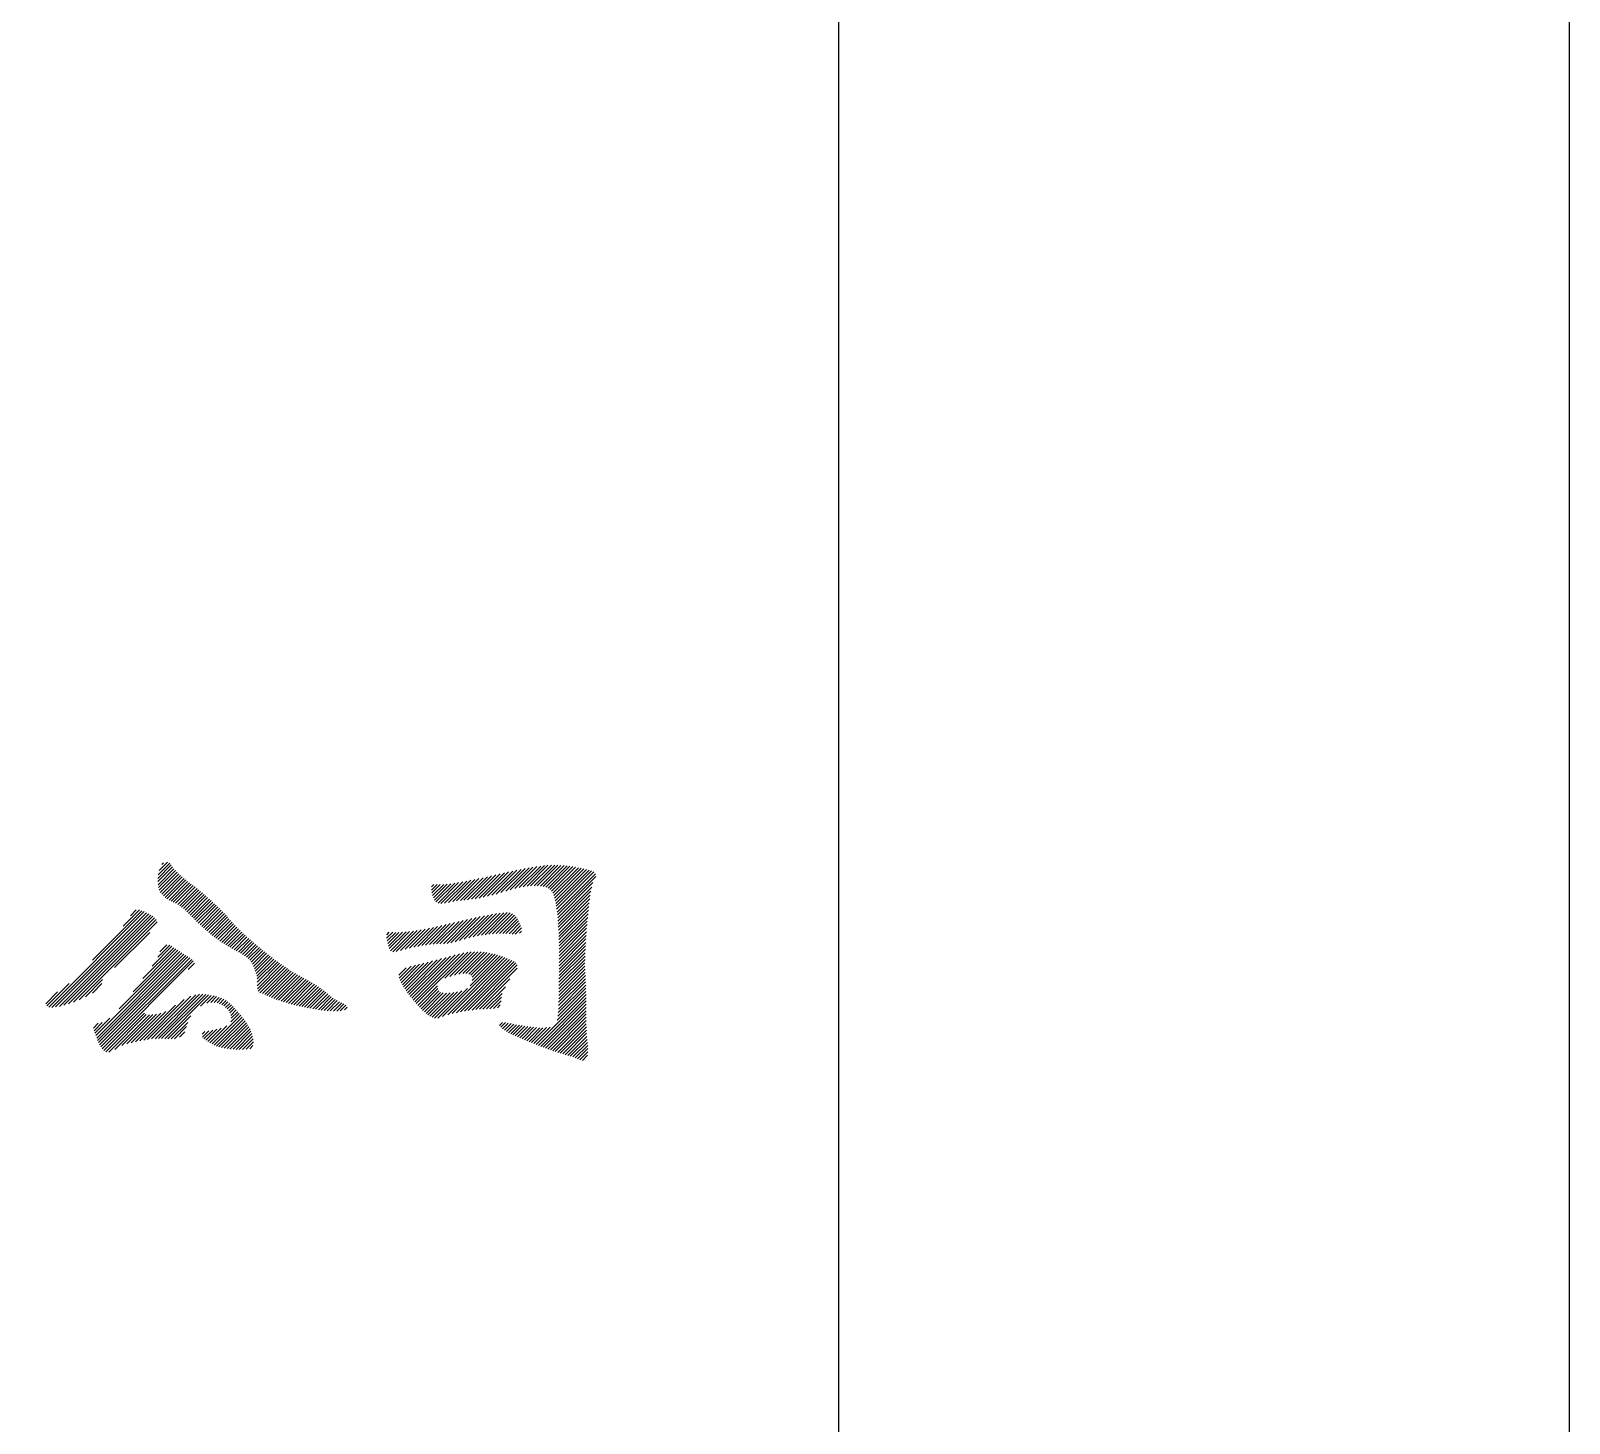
# Model space of a CAD drawing. Extents: x 628064 to 789462, y -248497 to 145317.
# Drawn here: x 739899 to 742006, y 50848 to 52754 of the extents above; entities that cross this region are included whole.
import ezdxf

# ---------------------------------------------------------------- set-up
doc = ezdxf.new("R2010")
doc.units = 0
doc.header["$LTSCALE"] = 100
doc.layers.add('PUB_TITLE', color=4, linetype='Continuous')
doc.layers.add('图框', color=254, linetype='Continuous')

msp = doc.modelspace()

# ---------------------------------------------------------------- linework, layer by layer
at = {"layer": 'PUB_TITLE'}
for points in [[(657905.8, -4740.1), (657905.8, 54659.9), (742005.8, 54659.9), (742005.8, -4740.1)], [(660405.8, -3740.1), (741005.8, -3740.1), (741005.8, 53659.9), (660405.8, 53659.9)]]:
    msp.add_lwpolyline(points, close=True, dxfattribs=at)
at = {"layer": '图框', "color": 0}
for p, q in [((740073.1, 51593.8), (740091.5, 51612.2)), ((740073.1, 51589.3), (740093.2, 51609.4)), ((740073.4, 51585.1), (740095.1, 51606.8)), ((740073.6, 51598.7), (740089.3, 51614.5)), ((740073.9, 51581.1), (740097.2, 51604.4)), ((740074.8, 51604.4), (740086.4, 51616)), ((740074.8, 51577.6), (740099.5, 51602.2)), ((740076.3, 51574.6), (740101.8, 51600.1)), ((740078.3, 51572), (740104.2, 51597.9)), ((740078.5, 51612.7), (740080.8, 51615)), ((740080.6, 51569.8), (740106.5, 51595.8)), ((740492.3, 51564), (740524.3, 51596)), ((740497.3, 51564.5), (740530.1, 51597.3)), ((740502.4, 51565.1), (740535.9, 51598.6)), ((740507.7, 51565.9), (740541.8, 51600)), ((740513.1, 51566.8), (740547.6, 51601.3)), ((740518.7, 51567.9), (740553.3, 51602.6)), ((740524.4, 51569.2), (740559.1, 51603.8)), ((740530.4, 51570.6), (740564.8, 51605)), ((740536.5, 51572.3), (740570.4, 51606.1)), ((740542.9, 51574.2), (740575.9, 51607.2)), ((740549.4, 51576.1), (740581.4, 51608.2)), ((740555.7, 51578), (740586.8, 51609.1)), ((740561.9, 51579.7), (740592.2, 51610)), ((740567.9, 51581.2), (740597.4, 51610.7)), ((740573.5, 51582.3), (740602.4, 51611.3)), ((740578.7, 51583), (740607.3, 51611.7)), ((740583.5, 51583.4), (740612, 51611.9)), ((740588.2, 51583.5), (740616.5, 51611.8)), ((740592.7, 51583.5), (740620.8, 51611.7)), ((740596.9, 51583.3), (740625.1, 51611.5)), ((740600.8, 51582.7), (740629.3, 51611.2)), ((740604.3, 51581.7), (740633.4, 51610.8)), ((740607.4, 51580.3), (740637.4, 51610.3)), ((740610, 51578.4), (740641.4, 51609.8)), ((740612.1, 51576.1), (740645.2, 51609.1)), ((740613.8, 51573.3), (740649, 51608.4)), ((740615.2, 51570.1), (740652.7, 51607.6)), ((740616.2, 51566.7), (740656.3, 51606.8)), ((740617.2, 51563.1), (740659.9, 51605.9)), ((740617.9, 51559.4), (740663.5, 51605)), ((740618.6, 51555.6), (740667, 51603.9)), ((740619.2, 51551.7), (740670.1, 51602.5)), ((740619.7, 51547.7), (740672.3, 51600.2)), ((740620.2, 51543.7), (740672.7, 51596.2)), ((740083, 51567.7), (740108.9, 51593.7)), ((740085.6, 51565.9), (740111.4, 51591.6)), ((740088.4, 51564.1), (740113.8, 51589.6)), ((740091.2, 51562.5), (740116.3, 51587.6)), ((740094.2, 51561), (740118.9, 51585.7)), ((740097.2, 51559.6), (740121.5, 51583.8)), ((740100.3, 51558.1), (740124.1, 51582)), ((740103.1, 51556.4), (740126.7, 51580)), ((740105.6, 51554.5), (740129.2, 51578)), ((740108.1, 51552.4), (740131.7, 51576)), ((740447.6, 51582.1), (740450.9, 51585.5)), ((740447.7, 51577.7), (740455.6, 51585.6)), ((740448.4, 51573.9), (740459.9, 51585.4)), ((740449.3, 51570.4), (740464.5, 51585.5)), ((740450.4, 51567), (740469.4, 51585.9)), ((740451.9, 51563.9), (740474.5, 51586.5)), ((740453.9, 51561.5), (740479.7, 51587.3)), ((740456.8, 51559.9), (740485, 51588.1)), ((740460.7, 51559.3), (740490.5, 51589.1)), ((740465.8, 51559.9), (740496, 51590.1)), ((740471.2, 51560.8), (740501.6, 51591.2)), ((740476.8, 51562), (740507.2, 51592.3)), ((740482.2, 51562.9), (740512.8, 51593.5)), ((740487.4, 51563.6), (740518.6, 51594.7)), ((740620.6, 51539.6), (740668.9, 51587.9)), ((740620.9, 51535.4), (740667.2, 51581.7)), ((740621.2, 51531.2), (740666.1, 51576.1)), ((740110.4, 51550.3), (740134.1, 51574)), ((740112.7, 51548.1), (740136.5, 51571.9)), ((740114.9, 51545.8), (740138.9, 51569.8)), ((740117.2, 51543.6), (740141.2, 51567.6)), ((740119.4, 51541.3), (740143.6, 51565.5)), ((740121.7, 51539.1), (740145.9, 51563.3)), ((740123.9, 51536.9), (740148.2, 51561.2)), ((740126.2, 51534.7), (740150.6, 51559)), ((740128.5, 51532.5), (740152.9, 51556.9)), ((740130.8, 51530.3), (740155.2, 51554.7)), ((740621.5, 51527), (740665.3, 51570.8)), ((740621.7, 51522.8), (740664.5, 51565.6)), ((740622, 51518.5), (740663.9, 51560.4)), ((740622.2, 51514.2), (740663.3, 51555.3)), ((739923.8, 51417.6), (740054.5, 51548.2)), ((739928, 51417.2), (740057.5, 51546.8)), ((739932.9, 51417.7), (740060.5, 51545.3)), ((739938.3, 51418.6), (740063.4, 51543.6)), ((739944.2, 51420), (740066.1, 51541.9)), ((739950.6, 51421.9), (740068.6, 51539.9)), ((739957.6, 51424.4), (740070.7, 51537.6)), ((739965.2, 51427.6), (740072.1, 51534.4)), ((739983.4, 51481.7), (740051.3, 51549.5)), ((740025.7, 51528.4), (740047.9, 51550.6)), ((740035.4, 51542.6), (740043.6, 51550.8)), ((740133.2, 51528.1), (740157.5, 51552.5)), ((740135.5, 51526), (740159.8, 51550.3)), ((740137.9, 51523.9), (740162, 51548)), ((740140.3, 51521.8), (740164.3, 51545.8)), ((740142.7, 51519.7), (740166.4, 51543.4)), ((740145.1, 51517.6), (740168.5, 51541)), ((740147.6, 51515.6), (740170.5, 51538.6)), ((740150.1, 51513.7), (740172.6, 51536.1)), ((740152.7, 51511.8), (740174.7, 51533.7)), ((740450, 51503.7), (740479.5, 51533.3)), ((740454.8, 51504), (740485.5, 51534.7)), ((740459.4, 51504.2), (740491.4, 51536.1)), ((740464.1, 51504.3), (740497.3, 51537.6)), ((740469.1, 51504.8), (740503.2, 51538.9)), ((740474.4, 51505.7), (740508.9, 51540.2)), ((740480.2, 51506.9), (740514.6, 51541.4)), ((740486.2, 51508.5), (740520.3, 51542.6)), ((740492.6, 51510.4), (740525.9, 51543.6)), ((740498.9, 51512.2), (740531.3, 51544.6)), ((740504.8, 51513.7), (740536.7, 51545.5)), ((740510.6, 51514.9), (740541.8, 51546.2)), ((740516.1, 51515.9), (740546.8, 51546.7)), ((740521.4, 51516.7), (740551.6, 51546.9)), ((740526.5, 51517.3), (740555.7, 51546.6)), ((740531.4, 51517.8), (740558.9, 51545.3)), ((740536.2, 51518.1), (740561.5, 51543.4)), ((740540.9, 51518.3), (740563.7, 51541.1)), ((740545.4, 51518.3), (740565.5, 51538.4)), ((740549.8, 51518.2), (740567.1, 51535.5)), ((740554, 51517.9), (740568.5, 51532.4)), ((740622.3, 51509.9), (740662.7, 51550.3)), ((740622.5, 51505.6), (740662.2, 51545.3)), ((740622.6, 51501.2), (740661.7, 51540.3)), ((740622.6, 51496.8), (740661.2, 51535.3)), ((740013.8, 51471.7), (740062.1, 51519.9)), ((740155.3, 51509.9), (740176.8, 51531.4)), ((740158, 51508), (740179, 51529.1)), ((740160.7, 51506.2), (740181.3, 51526.8)), ((740163.4, 51504.5), (740183.5, 51524.6)), ((740166.1, 51502.7), (740185.8, 51522.4)), ((740168.9, 51501), (740188.1, 51520.2)), ((740171.8, 51499.4), (740190.4, 51518)), ((740174.6, 51497.7), (740192.8, 51515.9)), ((740177.5, 51496.1), (740195.1, 51513.8)), ((740180.4, 51494.5), (740197.5, 51511.6)), ((740386.4, 51512), (740394.7, 51520.3)), ((740386.5, 51516.6), (740390, 51520.1)), ((740387.1, 51508.2), (740398.9, 51519.9)), ((740387.9, 51504.5), (740403.2, 51519.8)), ((740388.8, 51500.9), (740408, 51520)), ((740390, 51497.6), (740412.9, 51520.5)), ((740391.7, 51494.8), (740417.9, 51521)), ((740394.8, 51493.4), (740423.1, 51521.7)), ((740399.6, 51493.7), (740428.4, 51522.5)), ((740405.4, 51495), (740433.8, 51523.5)), ((740411.6, 51496.7), (740439.3, 51524.4)), ((740417.7, 51498.3), (740444.9, 51525.5)), ((740423.4, 51499.6), (740450.5, 51526.7)), ((740429, 51500.7), (740456.2, 51527.9)), ((740434.5, 51501.7), (740462, 51529.1)), ((740439.8, 51502.5), (740467.8, 51530.5)), ((740445, 51503.2), (740473.6, 51531.8)), ((740558.1, 51517.5), (740569.9, 51529.3)), ((740562.5, 51517.4), (740571.1, 51526)), ((740568.3, 51518.7), (740570.9, 51521.4)), ((740622.6, 51487.8), (740660.3, 51525.5)), ((740622.6, 51483.3), (740659.9, 51520.6)), ((740622.6, 51478.7), (740659.6, 51515.7)), ((740622.7, 51492.3), (740660.8, 51530.4)), ((739988, 51378.5), (740103.1, 51493.6)), ((739989.3, 51375.2), (740105.9, 51491.9)), ((740020.3, 51415.3), (740100.4, 51495.3)), ((740039.2, 51438.6), (740097.6, 51497.1)), ((740052.7, 51456.7), (740094.9, 51498.9)), ((740065.3, 51473.8), (740092.3, 51500.8)), ((740073.1, 51486), (740089.6, 51502.5)), ((740075.9, 51493.3), (740085.6, 51503)), ((740183.3, 51492.9), (740199.9, 51509.5)), ((740186.1, 51491.3), (740202.3, 51507.5)), ((740188.9, 51489.6), (740204.7, 51505.4)), ((740191.7, 51487.9), (740207.2, 51503.3)), ((740194.4, 51486.1), (740209.6, 51501.3)), ((740196.9, 51484.1), (740212.1, 51499.3)), ((740199.1, 51481.8), (740214.5, 51497.2)), ((740200.9, 51479.1), (740217, 51495.2)), ((740202.5, 51476.2), (740219.5, 51493.2)), ((740203.9, 51473.2), (740222, 51491.2)), ((740422.8, 51427.1), (740486.3, 51490.7)), ((740424.9, 51424.7), (740492.2, 51492)), ((740426.9, 51422.3), (740497.4, 51492.8)), ((740466.2, 51457.1), (740502.3, 51493.1)), ((740473.1, 51459.5), (740506.9, 51493.3)), ((740479.5, 51461.4), (740511.4, 51493.2)), ((740485.4, 51462.8), (740515.6, 51493)), ((740490.6, 51463.5), (740519.8, 51492.7)), ((740495, 51463.4), (740523.8, 51492.2)), ((740498.9, 51462.8), (740527.6, 51491.5)), ((740501.8, 51461.2), (740531.3, 51490.7)), ((740622.4, 51456.1), (740658.3, 51492)), ((740622.5, 51469.7), (740659, 51506.1)), ((740622.5, 51465.2), (740658.7, 51501.4)), ((740622.5, 51460.7), (740658.5, 51496.7)), ((740622.6, 51474.2), (740659.2, 51510.9)), ((739990.6, 51372), (740108.7, 51490.2)), ((739991.9, 51368.9), (740111.4, 51488.4)), ((739993.3, 51365.8), (740114.2, 51486.7)), ((739995, 51363), (740116.8, 51484.8)), ((739996.8, 51360.4), (740119.4, 51482.9)), ((739999.1, 51358.1), (740121.6, 51480.7)), ((740114.6, 51469.1), (740123.1, 51477.6)), ((740205.3, 51470), (740224.5, 51489.3)), ((740206.5, 51466.7), (740227, 51487.3)), ((740207.6, 51463.4), (740229.6, 51485.3)), ((740208.6, 51459.9), (740232.1, 51483.4)), ((740209, 51446.8), (740239.8, 51477.6)), ((740209.2, 51451.5), (740237.2, 51479.5)), ((740209.3, 51456.1), (740234.7, 51481.4)), ((740209.4, 51442.7), (740242.4, 51475.7)), ((740210.6, 51439.4), (740245, 51473.9)), ((740212.9, 51437.2), (740247.7, 51472)), ((740216.2, 51436), (740250.4, 51470.2)), ((740403, 51461.2), (740413.2, 51471.4)), ((740403.6, 51457.3), (740419.9, 51473.6)), ((740404.8, 51454), (740425.7, 51474.9)), ((740406.3, 51451), (740431.4, 51476.2)), ((740407.9, 51448.1), (740437.4, 51477.6)), ((740409.6, 51445.3), (740443.4, 51479.1)), ((740411.3, 51442.6), (740449.4, 51480.7)), ((740413.1, 51439.9), (740455.5, 51482.3)), ((740415, 51437.3), (740461.6, 51483.9)), ((740416.9, 51434.7), (740467.8, 51485.6)), ((740418.8, 51432.1), (740473.9, 51487.2)), ((740420.8, 51429.6), (740480.1, 51488.9)), ((740463, 51404.5), (740545.1, 51486.6)), ((740470.1, 51407), (740548.4, 51485.4)), ((740476.2, 51408.7), (740551.6, 51484.1)), ((740481.9, 51409.9), (740554.7, 51482.7)), ((740487.4, 51410.9), (740557.9, 51481.4)), ((740492.9, 51411.9), (740560.8, 51479.8)), ((740498.2, 51412.8), (740563.5, 51478)), ((740500.6, 51446.6), (740541.8, 51487.7)), ((740503.5, 51413.5), (740565.1, 51475.2)), ((740503.6, 51458.6), (740534.8, 51489.8)), ((740503.7, 51454.2), (740538.3, 51488.8)), ((740508.6, 51414.1), (740565.3, 51470.8)), ((740622.1, 51433.4), (740658.2, 51469.4)), ((740622.2, 51442.5), (740658, 51478.2)), ((740622.2, 51437.9), (740658, 51473.8)), ((740622.3, 51447), (740658.1, 51482.8)), ((740622.4, 51451.6), (740658.1, 51487.4)), ((739920.9, 51419.1), (739951.4, 51449.7)), ((739973.8, 51431.6), (739997.4, 51455.2)), ((739983.4, 51436.7), (739996.4, 51449.7)), ((740219.4, 51434.7), (740253.1, 51468.5)), ((740222.5, 51433.4), (740255.8, 51466.7)), ((740225.7, 51432), (740258.6, 51465)), ((740228.8, 51430.7), (740261.5, 51463.4)), ((740231.9, 51429.3), (740264.4, 51461.8)), ((740235.2, 51428.1), (740267.4, 51460.3)), ((740238.5, 51426.9), (740270.3, 51458.7)), ((740241.8, 51425.8), (740273.2, 51457.1)), ((740245.3, 51424.7), (740276.1, 51455.5)), ((740248.7, 51423.7), (740278.9, 51453.9)), ((740252.2, 51422.7), (740281.8, 51452.2)), ((740255.8, 51421.7), (740284.6, 51450.6)), ((740259.3, 51420.8), (740287.4, 51448.9)), ((740513.5, 51414.6), (740555.2, 51456.2)), ((740621.6, 51414.9), (740658.8, 51452.1)), ((740621.8, 51419.6), (740658.7, 51456.4)), ((740621.9, 51424.2), (740658.5, 51460.8)), ((740622, 51428.8), (740658.4, 51465.1)), ((739919.5, 51422.2), (739935.8, 51438.6)), ((740053.7, 51372.4), (740109.3, 51427.9)), ((740059.1, 51373.2), (740118.2, 51432.3)), ((740064.3, 51373.9), (740124.9, 51434.5)), ((740069.2, 51374.3), (740130.1, 51435.3)), ((740073.8, 51374.4), (740134.6, 51435.2)), ((740078.2, 51374.4), (740138.6, 51434.8)), ((740082.6, 51374.3), (740142.6, 51434.3)), ((740131.5, 51418.7), (740146.3, 51433.6)), ((740140.3, 51423), (740150, 51432.8)), ((740145.8, 51424), (740153.6, 51431.9)), ((740150.2, 51424), (740157.1, 51430.9)), ((740154.1, 51423.3), (740160.4, 51429.7)), ((740157.5, 51422.2), (740163.6, 51428.3)), ((740262.9, 51419.9), (740290.2, 51447.1)), ((740266.5, 51419), (740292.9, 51445.4)), ((740270.2, 51418.2), (740295.6, 51443.6)), ((740273.9, 51417.4), (740298.2, 51441.7)), ((740277.6, 51416.6), (740300.8, 51439.8)), ((740281.4, 51415.9), (740303.3, 51437.8)), ((740285.2, 51415.2), (740305.7, 51435.8)), ((740289, 51414.6), (740308.1, 51433.6)), ((740292.9, 51414), (740310.4, 51431.5)), ((740296.8, 51413.4), (740313, 51429.6)), ((740300.9, 51413), (740315.9, 51428)), ((740429.1, 51419.9), (740455.9, 51446.8)), ((740431.2, 51417.6), (740456.5, 51442.9)), ((740433.5, 51415.3), (740457.9, 51439.7)), ((740435.7, 51413.1), (740460.3, 51437.7)), ((740438, 51410.9), (740464, 51436.9)), ((740440.4, 51408.8), (740468.4, 51436.8)), ((740443, 51406.9), (740473.2, 51437.1)), ((740445.7, 51405.1), (740478.3, 51437.7)), ((740448.7, 51403.6), (740483.6, 51438.5)), ((740452.1, 51402.5), (740489.2, 51439.7)), ((740456.7, 51402.6), (740496.9, 51442.9)), ((740518.3, 51414.9), (740549, 51445.5)), ((740523, 51415), (740544.4, 51436.4)), ((740527.7, 51415.3), (740543.5, 51431.1)), ((740591, 51366.3), (740659.4, 51434.7)), ((740594.2, 51365.1), (740659.5, 51430.4)), ((740620.1, 51399.9), (740659.3, 51439.1)), ((740621, 51405.3), (740659.1, 51443.4)), ((740621.4, 51410.2), (740659, 51447.8)), ((740001.9, 51356.5), (740054.6, 51409.1)), ((740006, 51356.1), (740057.2, 51407.3)), ((740014.1, 51359.7), (740061.6, 51407.1)), ((740023.9, 51365), (740066.3, 51407.4)), ((740030.6, 51367.2), (740071.4, 51408)), ((740036.7, 51368.8), (740077.1, 51409.2)), ((740042.5, 51370.1), (740084.1, 51411.7)), ((740048.2, 51371.3), (740097.3, 51420.4)), ((740147.3, 51367.1), (740186.6, 51406.5)), ((740160.6, 51420.8), (740166.4, 51426.7)), ((740163.4, 51419.1), (740169.1, 51424.8)), ((740165.9, 51417.2), (740171.5, 51422.7)), ((740168.2, 51415), (740173.8, 51420.5)), ((740170.2, 51412.5), (740176, 51418.3)), ((740171.7, 51409.5), (740178.2, 51416)), ((740172.9, 51406.2), (740180.3, 51413.6)), ((740173.1, 51397.4), (740184.5, 51408.9)), ((740173.5, 51402.4), (740182.4, 51411.3)), ((740305, 51412.6), (740318.8, 51426.4)), ((740309.2, 51412.3), (740321.8, 51424.9)), ((740313.5, 51412.2), (740324.9, 51423.5)), ((740318.1, 51412.2), (740327.8, 51422)), ((740322.9, 51412.5), (740330.5, 51420.1)), ((740328.5, 51413.6), (740332.2, 51417.3)), ((740532.6, 51415.7), (740543, 51426.1)), ((740538.1, 51416.7), (740541.9, 51420.5)), ((740597.5, 51363.8), (740659.6, 51426)), ((740600.7, 51362.6), (740659.7, 51421.5)), ((740604, 51361.4), (740659.7, 51417.1)), ((740607.3, 51360.2), (740659.8, 51412.6)), ((740610.6, 51359), (740659.8, 51408.2)), ((739984.8, 51388.8), (739991.4, 51395.4)), ((739985.7, 51385.1), (739997, 51396.4)), ((739986.8, 51381.8), (740007.5, 51402.5)), ((740086.9, 51374.1), (740118.4, 51405.6)), ((740091.2, 51373.9), (740114, 51396.7)), ((740096, 51374.3), (740112.5, 51390.8)), ((740134.2, 51376.5), (740142.9, 51385.2)), ((740136.2, 51374), (740148.3, 51386.1)), ((740138.8, 51372.1), (740153.8, 51387.2)), ((740141.5, 51370.3), (740159.9, 51388.7)), ((740144.3, 51368.6), (740167.4, 51391.8)), ((740150.3, 51365.6), (740188.6, 51404)), ((740153.5, 51364.3), (740190.6, 51401.5)), ((740156.8, 51363.2), (740192.5, 51398.9)), ((740160.4, 51362.2), (740194.3, 51396.2)), ((740164, 51361.4), (740196, 51393.4)), ((740167.9, 51360.8), (740197.7, 51390.6)), ((740171.8, 51360.2), (740199.3, 51387.7)), ((740540.9, 51392.6), (740545.1, 51396.7)), ((740542.7, 51389.9), (740549.3, 51396.5)), ((740545.1, 51387.8), (740553, 51395.7)), ((740547.7, 51385.8), (740556.8, 51395)), ((740550.4, 51384.1), (740560.5, 51394.2)), ((740553.3, 51382.5), (740564.3, 51393.5)), ((740556.3, 51381), (740568.1, 51392.9)), ((740559.3, 51379.6), (740572, 51392.2)), ((740562.4, 51378.2), (740575.8, 51391.6)), ((740565.5, 51376.8), (740579.7, 51391)), ((740568.7, 51375.4), (740583.7, 51390.4)), ((740571.8, 51374.1), (740587.7, 51390)), ((740575, 51372.8), (740591.8, 51389.6)), ((740578.2, 51371.5), (740596, 51389.3)), ((740581.4, 51370.2), (740600.5, 51389.3)), ((740584.6, 51368.9), (740605.2, 51389.5)), ((740587.8, 51367.6), (740610.3, 51390.1)), ((740613.9, 51357.8), (740659.8, 51403.7)), ((740617.3, 51356.7), (740659.8, 51399.2)), ((740620.6, 51355.5), (740659.8, 51394.8)), ((740624, 51354.4), (740659.9, 51390.4)), ((740627.5, 51353.4), (740660.1, 51386)), ((740102.7, 51376.4), (740109.9, 51383.6)), ((740133.6, 51380.4), (740137.2, 51384)), ((740176, 51359.9), (740200.6, 51384.6)), ((740180.2, 51359.7), (740201.9, 51381.3)), ((740184.6, 51359.6), (740202.9, 51377.9)), ((740189.2, 51359.6), (740203.7, 51374.1)), ((740193.8, 51359.8), (740204, 51369.9)), ((740199, 51360.5), (740203.3, 51364.8)), ((740630.9, 51352.4), (740660.3, 51381.7)), ((740634.4, 51351.4), (740660.5, 51377.5)), ((740637.9, 51350.3), (740660.9, 51373.4)), ((740641.3, 51349.3), (740661.3, 51369.3)), ((740644.7, 51348.1), (740661.7, 51365.2)), ((740647.9, 51346.9), (740662, 51361)), ((740651.1, 51345.6), (740662, 51356.5)), ((740654.5, 51344.5), (740661.6, 51351.6))]:
    msp.add_line(p, q, dxfattribs=at)

doc.saveas('drawing.dxf')
